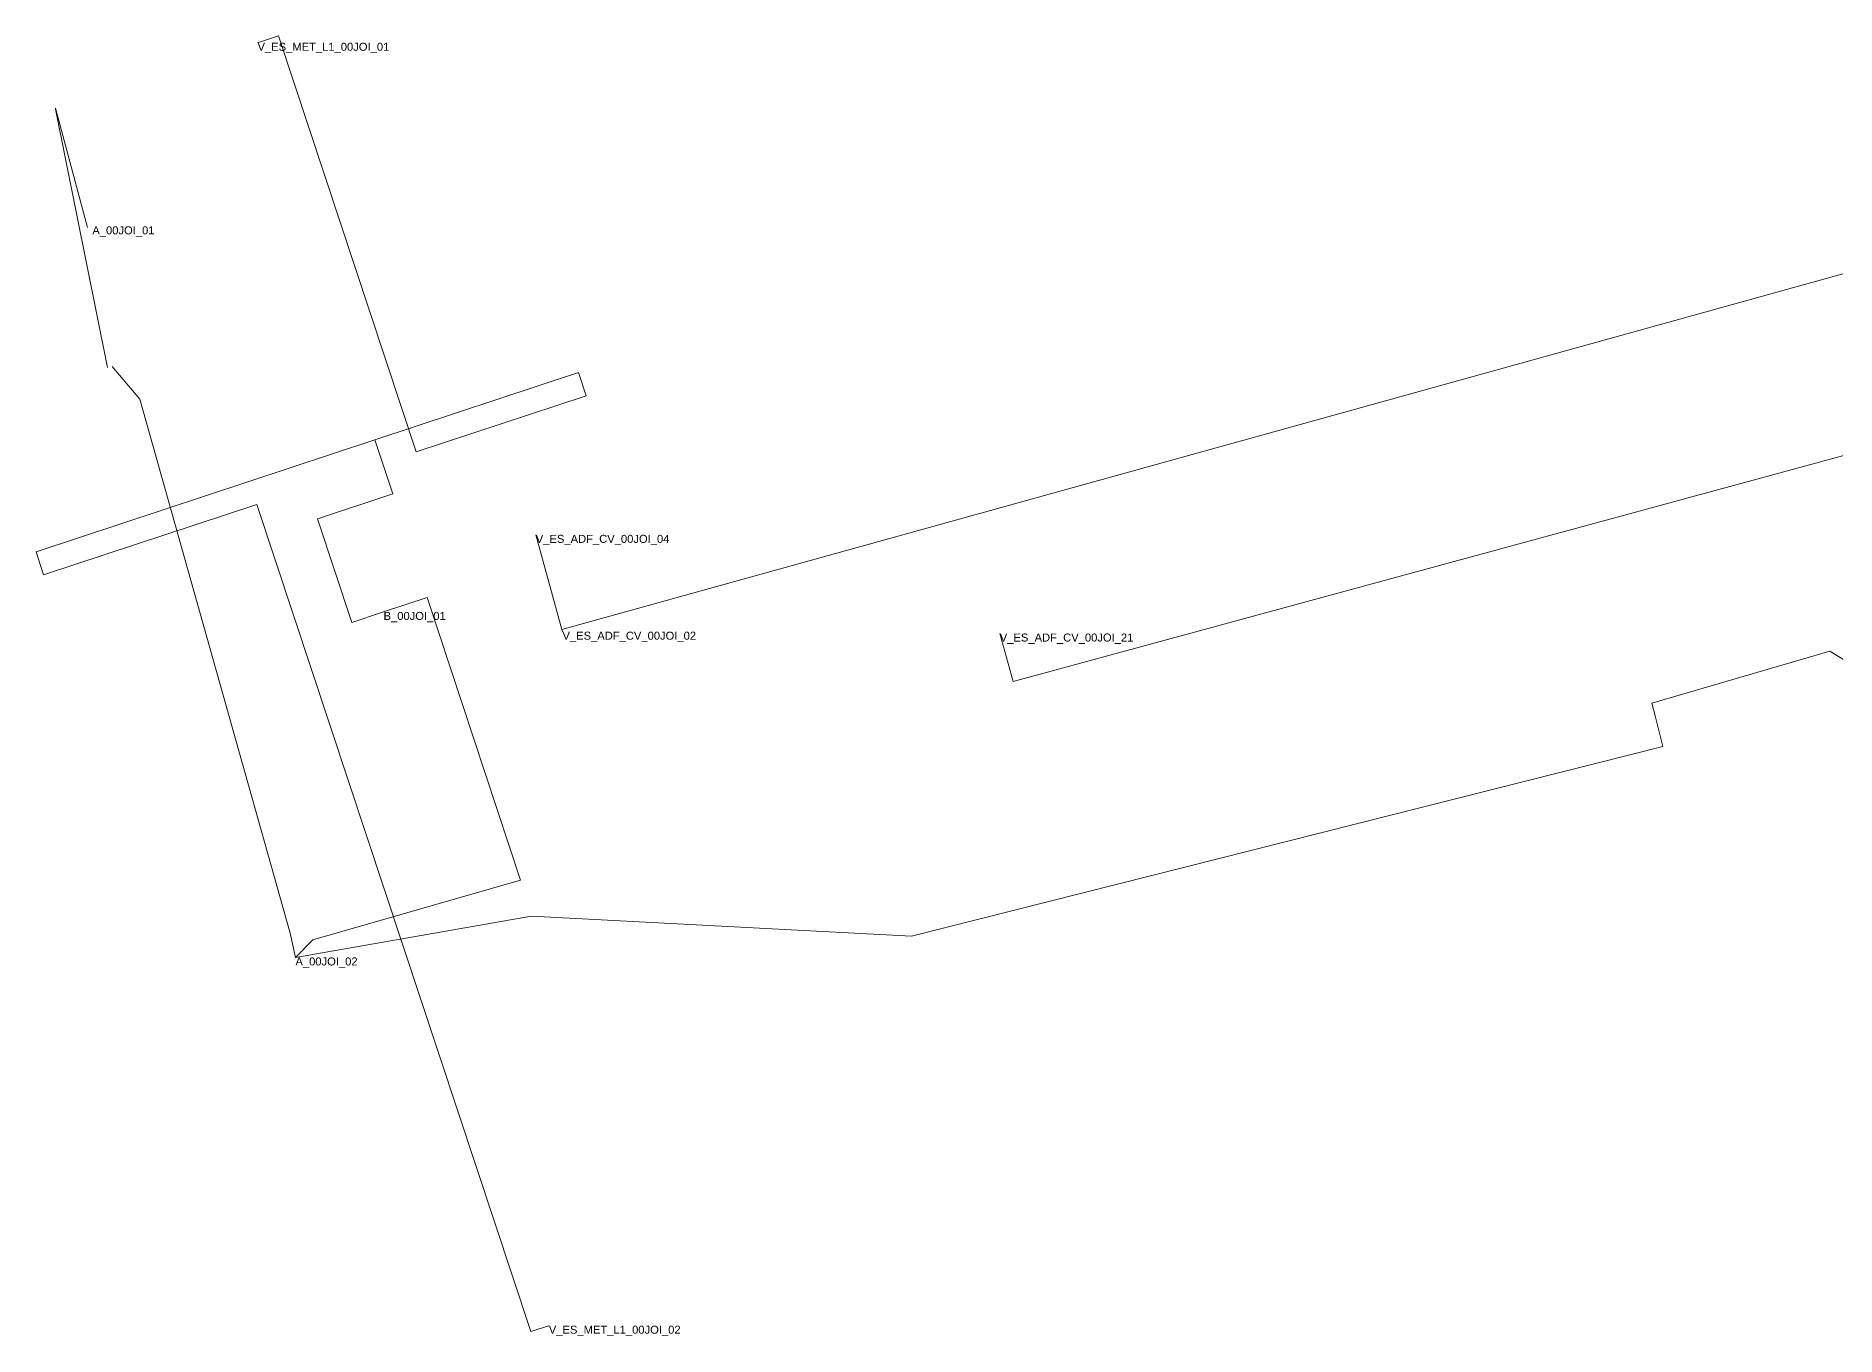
# Model space of a CAD drawing. Header units: metres. Extents: x 424682 to 424907, y 4579526 to 4579608.
# Drawn here: x 424681.9 to 424794.3, y 4579526.3 to 4579607.5 of the extents above; entities that cross this region are included whole.
import ezdxf
from ezdxf.enums import TextEntityAlignment as Align

# ---------------------------------------------------------------- set-up
doc = ezdxf.new("R2010")
doc.units = ezdxf.units.M
doc.header["$MEASUREMENT"] = 0
for name, color, linetype, lineweight, true_color in [('01_A_AccesTren_t', 40, 'Continuous', 0, 0xffd600), ('01_C_AccesExt_t', 251, 'Continuous', 0, 0x646464), ('01_C_CarrerHoritzontal_l', 251, 'Continuous', 0, 0x646464), ('01_C_CarrerRampa_l', 251, 'Continuous', 0, 0x646464), ('01_I_AscensorD_l', 251, 'Continuous', 0, 0x646464), ('01_I_BarreraTarifaria_t', 251, 'Continuous', 0, 0x646464), ('01_I_Horitzontal_l', 251, 'Continuous', 0, 0x646464), ('01_I_HoritzontalD_l', 251, 'Continuous', 0, 0x646464)]:
    doc.layers.add(name, color=color, linetype=linetype, lineweight=lineweight, true_color=true_color)
doc.styles.add('Style-Arial', font='arial.ttf')

msp = doc.modelspace()

# ---------------------------------------------------------------- linework, layer by layer
at = {"layer": '01_C_CarrerHoritzontal_l', "elevation": 10, "flags": 128}
msp.add_lwpolyline([(424697.7395, 4579551.4605), (424688.347632, 4579584.829656), (424686.624877, 4579586.875807)], dxfattribs=at)
at = {"layer": '01_C_CarrerHoritzontal_l', "flags": 128}
msp.add_lwpolyline([(424783.02398, 4579565.028408), (424783.504457, 4579563.12789), (424736.571572, 4579551.262613), (424712.821097, 4579552.516932), (424698.074441, 4579549.937216)], dxfattribs=at)
at = {"layer": '01_C_CarrerRampa_l', "extrusion": (0.9737767068925673, 0.2167934842088609, 0.068989204358722), "elevation": 1406374.922547, "flags": 128}
msp.add_lwpolyline([(4377856.38607, -97246.406667), (4377872.842909, -97251.334124), (4377872.908306, -97251.418609), (4377865.195509, -97256.43055)], dxfattribs=at)
at = {"layer": '01_C_CarrerRampa_l', "flags": 128}
msp.add_lwpolyline([(424783.02398, 4579565.028408), (424782.826268, 4579565.836052), (424793.931087, 4579569.083109), (424798.445509, 4579566.297563), (424798.958738, 4579567.129333)], dxfattribs=at)
at = {"layer": '01_I_AscensorD_l'}
for p, q in [((424716.233661, 4579585.039207, -30), (424715.749843, 4579586.500536, -20)), ((424681.865281, 4579575.282985, -20), (424682.342937, 4579573.84027, -30))]:
    msp.add_line(p, q, dxfattribs=at)
at = {"layer": '01_I_AscensorD_l', "extrusion": (0.9939520003430661, -0.0986164920033036, 0.0483136473367506), "elevation": -29489.649129, "flags": 128}
msp.add_lwpolyline([(4599107.309758, 1436.429951), (4599105.826986, 1426.41826), (4599107.025119, 1406.394877)], dxfattribs=at)
at = {"layer": '01_I_Horitzontal_l'}
for p in [(424811.405447, 4579597.274836), (424714.756734, 4579570.293363)]:
    msp.add_line(p, (424714.719699, 4579570.426733), dxfattribs=at)
at = {"layer": '01_I_Horitzontal_l', "flags": 128}
msp.add_lwpolyline([(424808.196955, 4579584.94785), (424742.910383, 4579567.175047), (424742.078557, 4579570.179362)], dxfattribs=at)
at = {"layer": '01_I_HoritzontalD_l'}
for p, q in [((424703.034182, 4579582.291614, -20), (424715.749843, 4579586.500536, -20)), ((424703.034182, 4579582.291614, -20), (424681.865281, 4579575.282985, -20)), ((424714.719699, 4579570.426733), (424713.091064, 4579576.346351))]:
    msp.add_line(p, q, dxfattribs=at)
at = {"layer": '01_I_HoritzontalD_l', "flags": 128}
for points, elevation in [([(424716.233661, 4579585.039207), (424705.626587, 4579581.527402), (424697.020727, 4579607.520586), (424695.705659, 4579607.096343)], -30), ([(424703.57988, 4579571.529293), (424701.588448, 4579570.869967), (424699.442469, 4579577.351694), (424704.153319, 4579578.911369), (424704.153319, 4579578.911369), (424703.034182, 4579582.291614)], -20), ([(424713.905097, 4579526.924197), (424712.782583, 4579526.562096), (424695.668932, 4579578.252258), (424682.342937, 4579573.84027)], -30), ([(424703.57988, 4579571.529293), (424706.299298, 4579572.429642), (424712.144289, 4579554.775399), (424699.155411, 4579551.033982)], -20)]:
    msp.add_lwpolyline(points, dxfattribs=dict(at, elevation=elevation))

# ---------------------------------------------------------------- texts
at = {"layer": '01_A_AccesTren_t', "style": 'Style-Arial'}
for s, p in [('V_ES_MET_L1_00JOI_01', (424695.705659, 4579607.096343, -30)), ('V_ES_ADF_CV_00JOI_04', (424713.091064, 4579576.346351)), ('V_ES_ADF_CV_00JOI_02', (424714.756734, 4579570.293363)), ('V_ES_ADF_CV_00JOI_21', (424742.078557, 4579570.179362)), ('V_ES_MET_L1_00JOI_02', (424713.905097, 4579526.924197, -30))]:
    msp.add_text(s, height=0.5, dxfattribs=at).set_placement(p, align=Align.TOP_LEFT)
at = {"layer": '01_C_AccesExt_t', "style": 'Style-Arial'}
for s, p in [('A_00JOI_01', (424685.3855, 4579595.625)), ('A_00JOI_02', (424698.074441, 4579549.937216))]:
    msp.add_text(s, height=0.5, dxfattribs=at).set_placement(p, align=Align.TOP_LEFT)
at = {"layer": '01_I_BarreraTarifaria_t', "style": 'Style-Arial'}
msp.add_text('B_00JOI_01', height=0.5, dxfattribs=at).set_placement((424703.57988, 4579571.529293, -20), align=Align.TOP_LEFT)

doc.saveas('drawing.dxf')
